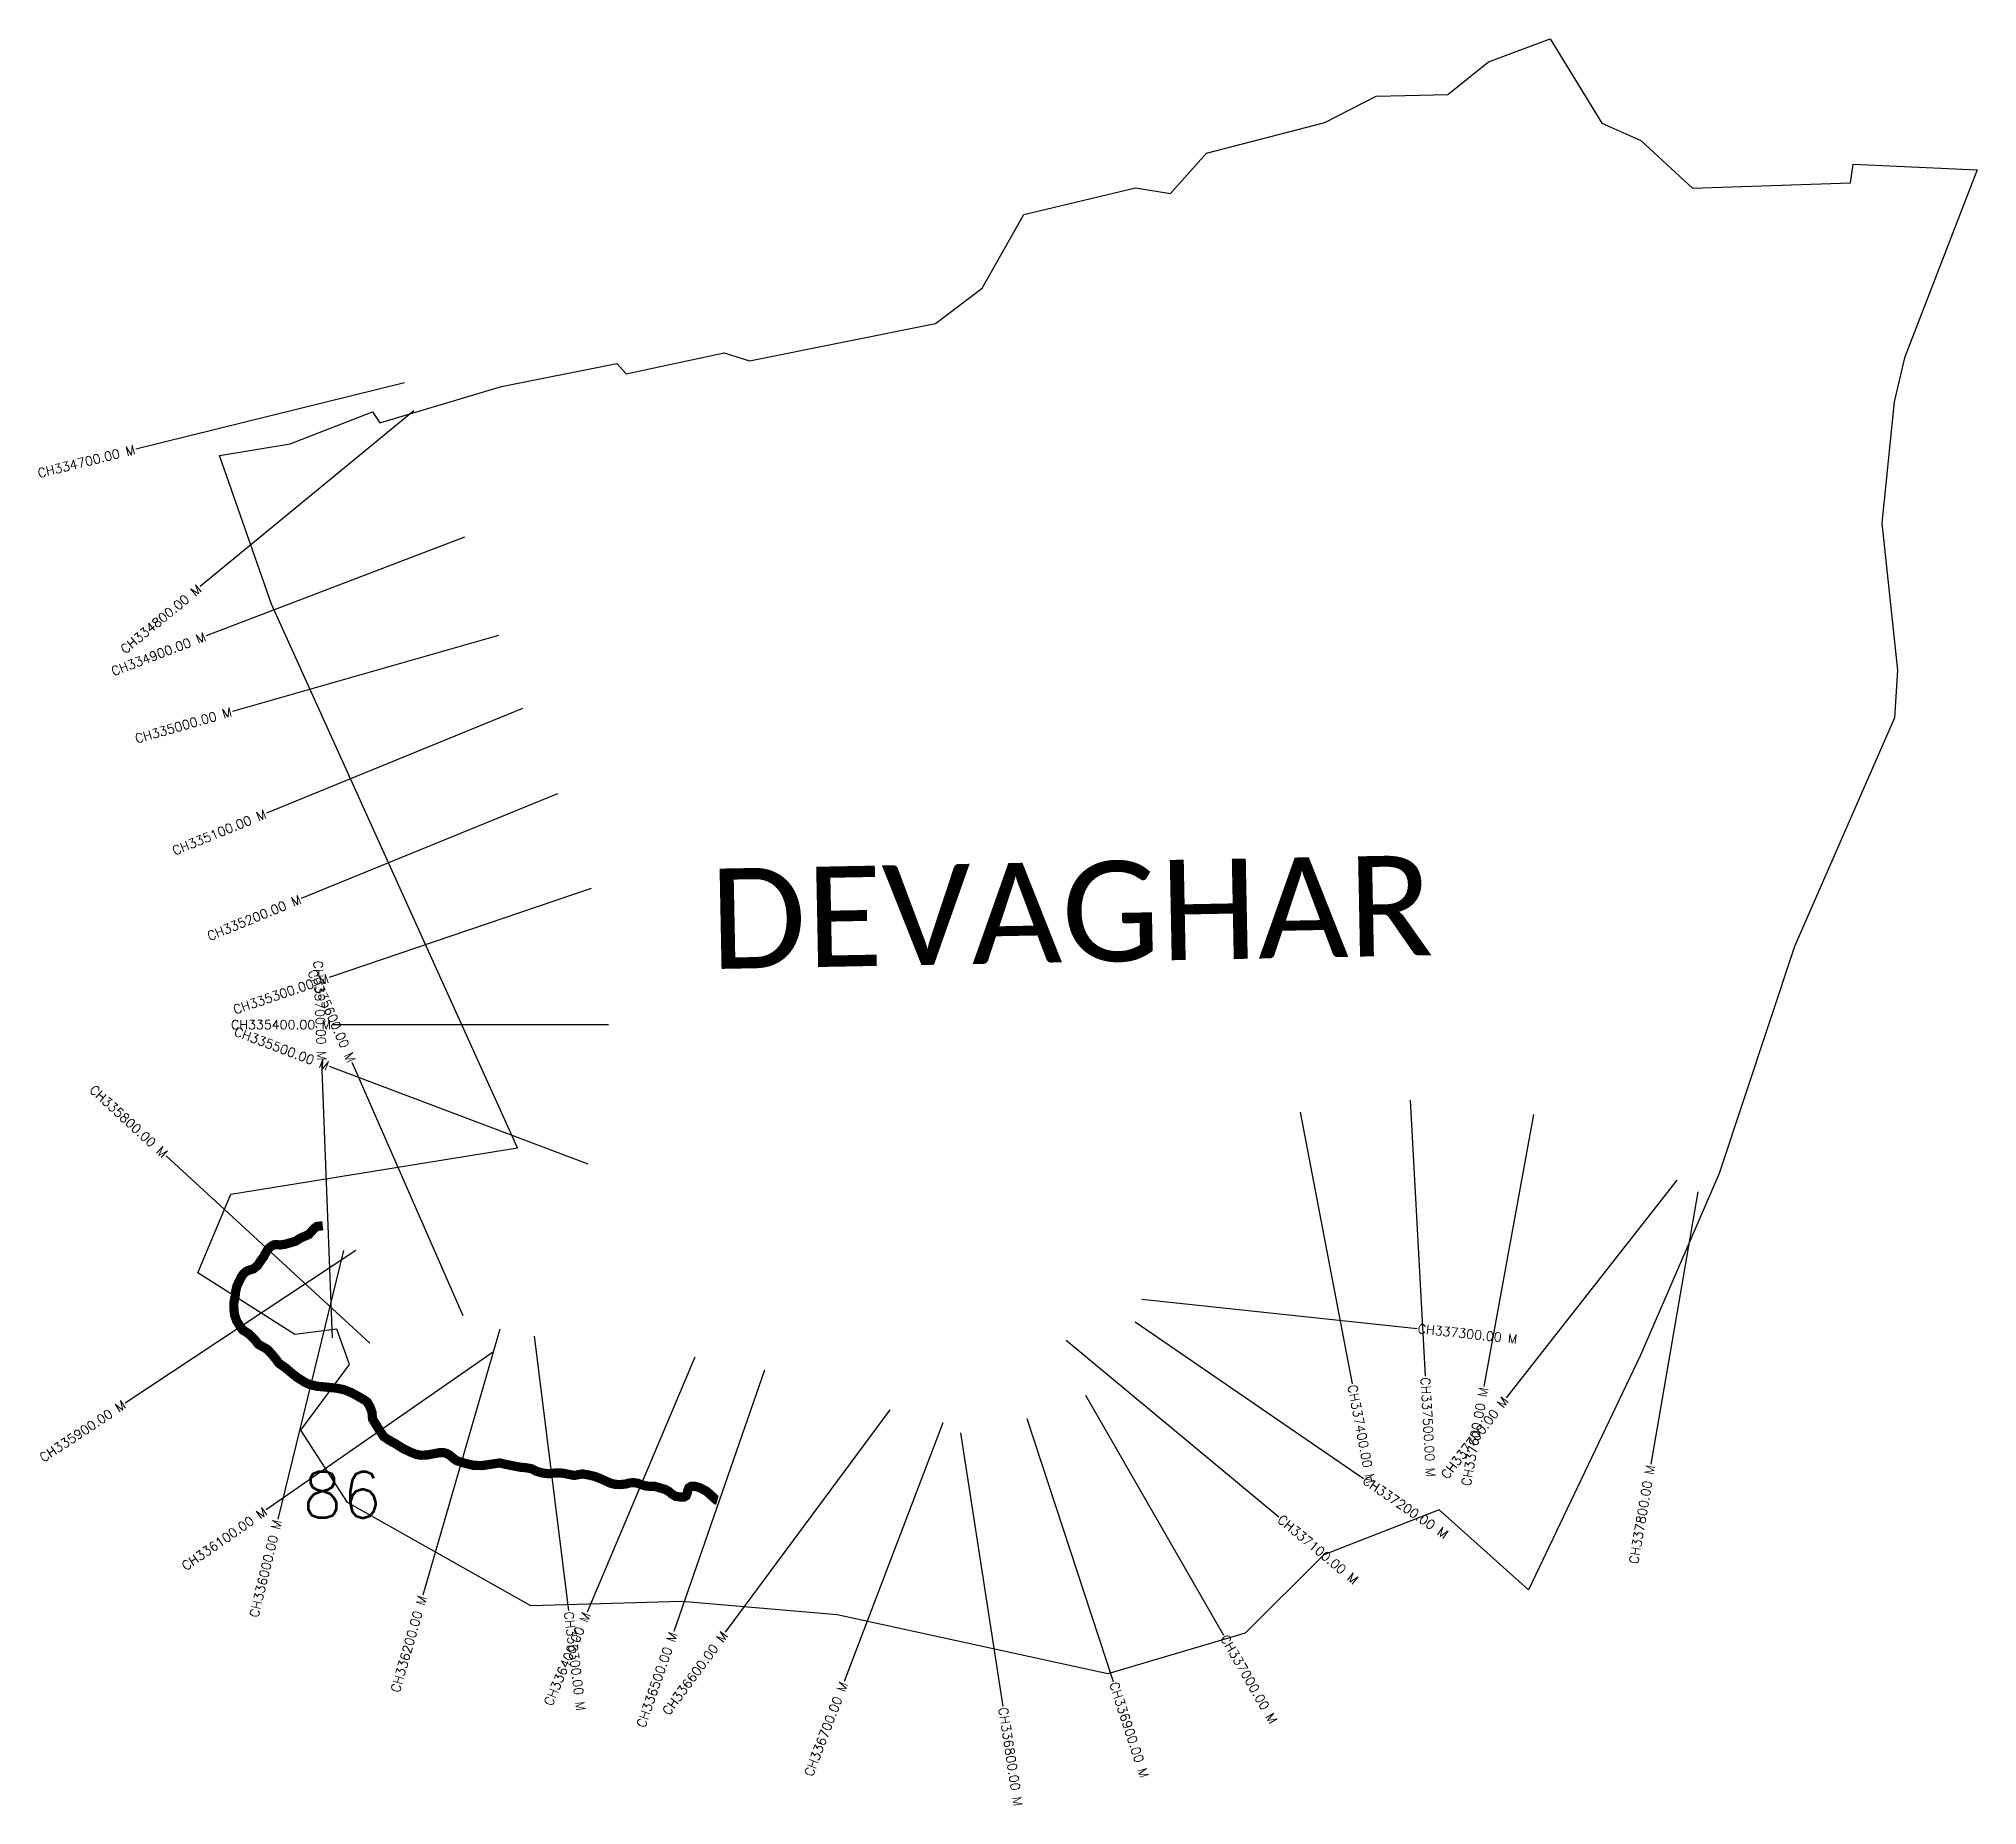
# Model space of a CAD drawing. Header units: metres. Extents: x 289950 to 292052, y 1989850 to 1991765.
import ezdxf
from ezdxf.enums import TextEntityAlignment as Align

# ---------------------------------------------------------------- set-up
doc = ezdxf.new("R2010")
doc.units = ezdxf.units.M
doc.header["$MEASUREMENT"] = 0
for name, color, linetype in [('CS', 134, 'Continuous'), ('CSMark', 6, 'Continuous'), ('UNPROTECTED', 10, 'Continuous'), ('village', 3, 'Continuous'), ('VILLAGE NAME', 250, 'Continuous')]:
    doc.layers.add(name, color=color, linetype=linetype)
doc.styles.get("Standard").update_dxf_attribs({"font": 'simplex.shx'})

msp = doc.modelspace()

# ---------------------------------------------------------------- linework, layer by layer
at = {"color": 6, "flags": 128}
msp.add_lwpolyline([(291177.3, 1991597.6), (291216.3, 1991641.6)], dxfattribs=at)
at = {"layer": 'CS'}
for p, q in [((290346.4, 1991392.5), (290055.1, 1991320.5)), ((290356.6, 1991362.1), (290125, 1991171.4)), ((290411.5, 1991225.2), (290131.3, 1991118.1)), ((290448.4, 1991118.4), (290159.9, 1991036.1)), ((290474.4, 1991039.2), (290196.7, 1990925.8)), ((290512.3, 1990946.6), (290234.5, 1990833.2)), ((290548.8, 1990844), (290264.8, 1990747.4)), ((290567.8, 1990696.4), (290267.8, 1990696.4)), ((290268.4, 1990356.8), (290257, 1990656.6)), ((290545.6, 1990545), (290265, 1990651)), ((290410.1, 1990380.5), (290289.7, 1990655.3)), ((291437, 1990614.6), (291453.5, 1990315.1)), ((291317.9, 1990601.5), (291374, 1990306.8)), ((291570.7, 1990599.1), (291517, 1990304)), ((290308.8, 1990351.1), (290088, 1990554.1)), ((291726.3, 1990527.9), (291541.1, 1990291.8)), ((291749.1, 1990515.3), (291697.9, 1990219.7)), ((290293.7, 1990451.6), (290043.5, 1990286)), ((290280.3, 1990451.7), (290209, 1990160.3)), ((291146.2, 1990398.6), (291444.5, 1990367)), ((291139, 1990374), (291386.4, 1990204.3)), ((290449.7, 1990366.1), (290366.4, 1990077.9)), ((290487.2, 1990358.7), (290524.4, 1990061)), ((291064, 1990354.4), (291294.6, 1990162.6)), ((290442.9, 1990341.5), (290196.5, 1990170.4)), ((290661.2, 1990335.9), (290544.5, 1990059.5)), ((290737, 1990321.6), (290638.5, 1990038.2)), ((291085, 1990294.5), (291234.7, 1990034.5)), ((290872.7, 1990278.7), (290694.4, 1990037.5)), ((291021.5, 1990269.3), (291115.1, 1989984.3)), ((290930.4, 1990264.5), (290823.4, 1989984.2)), ((290949.4, 1990253.7), (290995.4, 1989957.2))]:
    msp.add_line(p, q, dxfattribs=at)
at = {"layer": 'UNPROTECTED', "const_width": 10, "flags": 128}
msp.add_lwpolyline([(290257.9, 1990478.4), (290251.6, 1990477.6), (290248.6, 1990475.5), (290242.6, 1990468.8), (290238.1, 1990466.9), (290234, 1990465.2), (290228.4, 1990461.6), (290223.6, 1990460.2), (290217.1, 1990458.3), (290211.4, 1990457.5), (290207.4, 1990458), (290204.6, 1990457.6), (290202.2, 1990456.3), (290199.8, 1990454.2), (290197.8, 1990452), (290196.3, 1990449.4), (290195.1, 1990447.5), (290194, 1990445), (290191.6, 1990442), (290188.9, 1990437.8), (290186.8, 1990435), (290182.7, 1990431.6), (290179.4, 1990430.7), (290175.1, 1990429), (290172, 1990426.4), (290169, 1990421.9), (290167.7, 1990419.2), (290164.6, 1990412.6), (290163.3, 1990406.4), (290162.8, 1990401.6), (290161.4, 1990394.6), (290161.5, 1990387.7), (290162.2, 1990381.8), (290164.6, 1990374.8), (290170.9, 1990365.4), (290177.6, 1990361.2), (290184.1, 1990354.7), (290188.1, 1990349.7), (290192.9, 1990347.1), (290197.7, 1990344.3), (290202.4, 1990339.4), (290207, 1990333.8), (290210.2, 1990329.4), (290213.1, 1990327.2), (290216.6, 1990324.9), (290224.4, 1990318.4), (290229.8, 1990314), (290235, 1990310.8), (290238.4, 1990308.6), (290243.7, 1990306.2), (290251.7, 1990304.3), (290262.5, 1990303.3), (290273, 1990302.2), (290280.9, 1990300.6), (290288.6, 1990297.5), (290295.4, 1990293.8), (290303.2, 1990289.3), (290306.2, 1990287), (290309.3, 1990281.5), (290311.2, 1990276.2), (290311.8, 1990268.9), (290313.4, 1990266.3), (290319.7, 1990256), (290324, 1990249.7), (290329.4, 1990246), (290335.8, 1990242.5), (290344.8, 1990236.9), (290353.1, 1990232.8), (290359.3, 1990230.4), (290364.4, 1990229.5), (290371.1, 1990229.8), (290380.3, 1990231.5), (290384.8, 1990232.3), (290388.5, 1990232.4), (290392.2, 1990231.5), (290396, 1990229.3), (290398.8, 1990226.7), (290402.3, 1990224), (290406.3, 1990222.5), (290412.3, 1990220.8), (290420.8, 1990218.6), (290430, 1990218.3), (290436.3, 1990219.1), (290444.7, 1990220.4), (290450, 1990221.1), (290456.2, 1990219.6), (290463.5, 1990218.2), (290472, 1990216.5), (290477.9, 1990216), (290484.2, 1990214.9), (290489.3, 1990212.2), (290495.4, 1990210.4), (290502.7, 1990209.4), (290507.5, 1990210), (290512.4, 1990210.4), (290518.6, 1990210), (290530.4, 1990207.6), (290539.3, 1990209.2), (290545.5, 1990208.2), (290552.9, 1990206.5), (290557.1, 1990204.9), (290562.9, 1990202.4), (290569.9, 1990199.2), (290574.9, 1990197.9), (290580.5, 1990197.7), (290586.5, 1990198.3), (290590.7, 1990199.5), (290594.8, 1990199.8), (290599.6, 1990199.1), (290602.9, 1990197.7), (290608.4, 1990196.2), (290613.7, 1990195.7), (290618, 1990195.7), (290623.8, 1990194), (290629, 1990192.5), (290633.1, 1990190.3), (290636.2, 1990187.6), (290640.6, 1990184.9), (290645.3, 1990184.3), (290649.8, 1990184.3), (290651.9, 1990185.5), (290653.1, 1990188.5), (290653.6, 1990191.1), (290655, 1990194.3), (290657.5, 1990195.8), (290661.9, 1990195.8), (290667.1, 1990194.1), (290671, 1990192.2), (290674.2, 1990190.3), (290677.8, 1990187.1), (290684.5, 1990181), (290685.9, 1990180.6)], dxfattribs=at)
at = {"layer": 'village', "color": 6}
for points in [[(291216.3, 1991641.6, 0), (291344.5, 1991674.6, 0), (291400.1, 1991703.4, 0), (291478, 1991704.9, 0), (291522.1, 1991740.4, 0), (291588.8, 1991765.5, 0), (291644.8, 1991673.9, 0), (291687.2, 1991655.1, 0), (291743.4, 1991603.5, 0), (291914.5, 1991609.1, 0), (291917.5, 1991629.4, 0), (292052, 1991623.5, 0)], [(292052, 1991623.5, 0), (291973.2, 1991419.6, 0), (291961.8, 1991371.8, 0), (291948.4, 1991240.1, 0), (291965.6, 1991081, 0), (291962.3, 1991029.3, 0), (291853.9, 1990781.2, 0), (291772.1, 1990534.9, 0), (291686.9, 1990337.9, 0), (291565.4, 1990083.5, 0), (291468.4, 1990170.4, 0), (291343.5, 1990121.6, 0), (291258.3, 1990036.4, 0), (291109.3, 1989992.5, 0), (290815.8, 1990056.3, 0), (290647.1, 1990070.8, 0), (290483.6, 1990066.2, 0), (290284.6, 1990178.4, 0), (290234.2, 1990256.8, 0), (290286.9, 1990327.8, 0), (290273, 1990366.3, 0), (290227.6, 1990360.3, 0), (290122.5, 1990427.3, 0), (290158.1, 1990512.7, 0), (290469.1, 1990562.9, 0), (290202.4, 1991152.5, 0), (290145.7, 1991313.5, 0), (290222.4, 1991326.2, 0), (290311.9, 1991360.9, 0), (290319.6, 1991349.2, 0), (290451.6, 1991388.4, 0), (290576.7, 1991413.4, 0), (290586.8, 1991402, 0), (290693.1, 1991424.9, 0), (290720.5, 1991416.1, 0), (290922.5, 1991456.7, 0), (290973.1, 1991495.1, 0), (291018, 1991575, 0), (291139.1, 1991603.8, 0), (291177.3, 1991597.6, 0)]]:
    msp.add_polyline3d(points, dxfattribs=at)

# ---------------------------------------------------------------- texts
at = {"insert": (290236, 1990211.5), "char_height": 50, "attachment_point": 1}
msp.add_mtext_dynamic_manual_height_columns('86', width=70.183, gutter_width=1, heights=[0], dxfattribs=at)
at = {"layer": 'CSMark'}
for s, rotation, p in [('CH334700.00 M', 13.8945, (290054.2, 1991320.2)), ('CH334800.00 M', 39.4713, (290124.2, 1991170.7)), ('CH334900.00 M', 20.9354, (290130.4, 1991117.7)), ('CH335000.00 M', 15.9094, (290158.9, 1991035.9)), ('CH335100.00 M', 22.219, (290195.8, 1990925.4)), ('CH335200.00 M', 22.219, (290233.6, 1990832.8)), ('CH335300.00 M', 18.7736, (290263.8, 1990747.1)), ('CH335600.00 M', 293.6623, (290289.3, 1990656.2)), ('CH335700.00 M', 272.1791, (290256.9, 1990657.6)), ('CH335400.00 M', 0.0059, (290266.8, 1990696.4)), ('CH335500.00 M', 339.3046, (290264, 1990651.3)), ('CH335800.00 M', 317.4033, (290087.2, 1990554.8)), ('CH335900.00 M', 33.5072, (290042.7, 1990285.5)), ('CH337700.00 M', 51.8878, (291540.5, 1990291)), ('CH337600.00 M', 79.6909, (291516.9, 1990303)), ('CH337800.00 M', 80.1777, (291697.7, 1990218.7)), ('CH336100.00 M', 34.7771, (290195.6, 1990169.8)), ('CH336000.00 M', 76.2471, (290208.7, 1990159.3)), ('CH336200.00 M', 73.8861, (290366.2, 1990076.9)), ('CH336400.00 M', 67.1062, (290544.1, 1990058.6)), ('CH336500.00 M', 70.8147, (290638.1, 1990037.3)), ('CH336600.00 M', 53.5294, (290693.8, 1990036.7)), ('CH336700.00 M', 69.1029, (290823, 1989983.3))]:
    msp.add_text(s, height=10, rotation=rotation, dxfattribs=at).set_placement(p, align=Align.MIDDLE_RIGHT)
for s, rotation, p in [('CH337300.00 M', 353.9436, (291445.5, 1990366.9)), ('CH337500.00 M', 273.1586, (291453.5, 1990314.1)), ('CH337400.00 M', 280.7783, (291374.2, 1990305.8)), ('CH337200.00 M', 325.5614, (291387.3, 1990203.8)), ('CH337100.00 M', 320.2563, (291295.4, 1990161.9)), ('CH336300.00 M', 277.1209, (290524.5, 1990060)), ('CH337000.00 M', 299.9177, (291235.2, 1990033.7)), ('CH336900.00 M', 288.174, (291115.4, 1989983.3)), ('CH336800.00 M', 278.808, (290995.5, 1989956.2))]:
    msp.add_text(s, height=10, rotation=rotation, dxfattribs=at).set_placement(p, align=Align.MIDDLE_LEFT)
at = {"layer": 'VILLAGE NAME', "insert": (290676.7, 1990865.4), "char_height": 108.748, "attachment_point": 1, "rotation": 1.1028}
msp.add_mtext_dynamic_manual_height_columns('{\\fCalibri|b0|i0|c0|p34;DEVAGHAR}', width=1571.314, gutter_width=543.7, heights=[0], dxfattribs=at)

doc.saveas('drawing.dxf')
